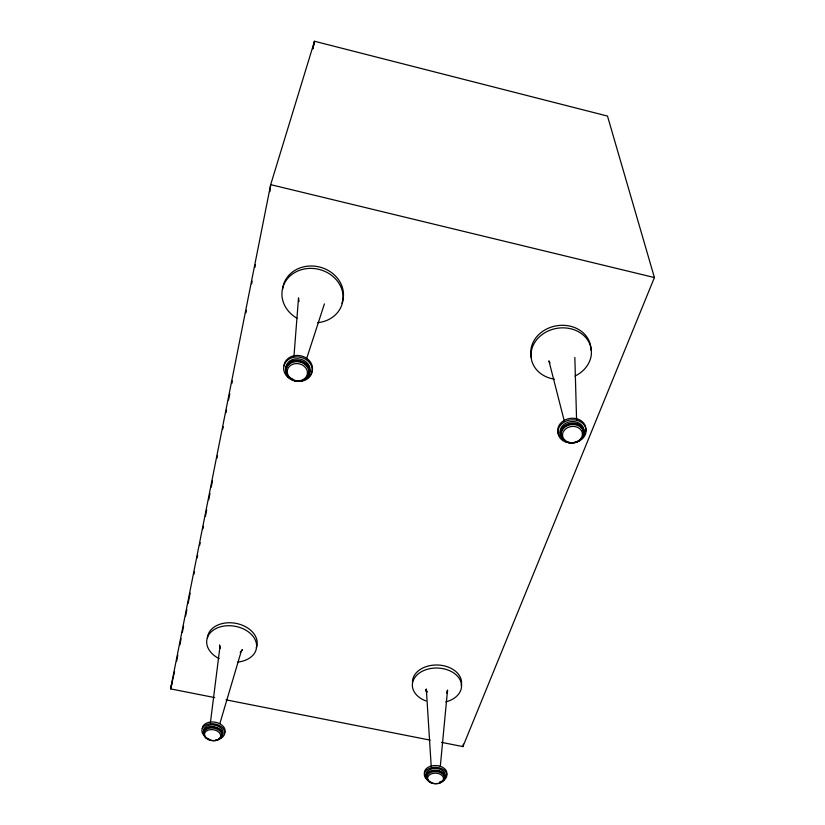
<?xml version="1.0" encoding="UTF-8"?>
<svg xmlns="http://www.w3.org/2000/svg" width="825" height="825" viewBox="0 0 825 825"><rect width="100%" height="100%" fill="white"/><g stroke="black" fill="none" stroke-linecap="round" stroke-linejoin="round"><path stroke-width="1.24" d="M293.968 356.194L298.516 297.877L299.011 301.548M440.302 766.425L447.542 690.02L446.851 693.113L447.645 691.03M269.878 191.668L270.683 184.645L314.49 41.25L607.489 116.067L654.411 277.561L462.918 746.594L441.499 742.366M210.385 722.875L219.883 647.326L219.532 644.954L220.285 648.491M462.918 746.594L463.361 744.15M176.56 661.444L177.818 655.122M179.829 645.016L181.088 638.705M182.346 632.393L183.593 626.072M185.604 615.966L186.862 609.654M188.121 603.343L190.132 593.237M193.896 574.293L194.401 571.766M197.165 557.865L197.66 555.338M199.671 545.243L200.176 542.716M202.94 528.815L203.435 526.288M205.446 516.192L206.704 509.871M208.715 499.764L209.973 493.453M211.221 487.142L212.479 480.82M216.996 458.092L217.501 455.565M222.781 429.041L223.276 426.515M226.04 412.613L226.545 410.087M228.556 399.991L229.814 393.669M231.815 383.563L232.32 381.037M245.881 312.83L246.386 310.313M251.656 283.779L252.161 281.263M254.925 267.362L255.43 264.835M312.933 48.809L314.49 41.25L312.799 48.613M174.56 671.54L170.589 688.885L214.696 697.599M171.868 683.904L170.589 688.885L270.683 184.645L654.411 277.561M219.904 723.442L241.158 651.616L242.437 649.584L240.188 652.503M306.529 358.937L324.411 303.909M226.029 699.837L430.155 740.128M427.298 691.969L425.824 689.947L426.577 692.103L426.308 688.968L431.269 767.25M550.017 362.938L548.903 360.865L564.382 421.4M574.839 357.4L576.582 419.843M562.31 437.559A12.014 9.787 -7.6 0 1 568.384 422.183A12.014 9.787 -7.6 0 1 583.997 430.949M285.832 367.599A12.231 10.323 11.9 0 1 302.713 359.906A12.231 10.323 11.9 0 1 307.065 376.582M203.858 735.023A9.828 6.631 9.2 0 1 208.684 727.011A9.828 6.631 9.2 0 1 221.368 730.744A9.828 6.631 9.2 0 1 218.532 739.344M217.377 739.726A9.828 6.631 9.2 0 1 215.48 740.056M209.478 739.324A9.828 6.631 9.2 0 1 204.435 735.91M204.239 733.27A9.817 6.621 9.2 0 1 212.788 724.928A9.817 6.621 9.2 0 1 222.719 734.198M431.258 782.296A9.601 6.404 1.9 0 1 428.02 772.561A9.601 6.404 1.9 0 1 442.87 772.623A9.601 6.404 1.9 0 1 440.23 782.337M426.36 776.408A9.591 6.404 1.9 0 1 434.063 768.508A9.591 6.404 1.9 0 1 445.17 774.706M561.186 435.363A11.333 9.219 -7.6 0 1 572.901 423.699A11.333 9.219 -7.6 0 1 582.935 435.445M565.568 440.725A11.333 9.219 -7.6 0 1 563.815 439.498M563.083 438.787A11.333 9.219 -7.6 0 1 561.485 436.281M286.492 372.271A11.529 9.725 11.9 0 1 300.434 361.36A11.529 9.725 11.9 0 1 306.25 377.664M293.164 379.438A11.529 9.725 11.9 0 1 290.122 377.633M427.866 779.666A9.034 6.033 1.9 0 1 432.898 770.849A9.034 6.033 1.9 0 1 444.593 776.5M437.621 783.492A9.044 6.033 1.9 0 1 426.793 775.954A9.044 6.033 1.9 0 1 441.55 773.18A9.044 6.033 1.9 0 1 438.817 783.276M204.012 734.064A9.25 6.239 9.2 0 1 214.985 727.444A9.25 6.239 9.2 0 1 220.079 737.973M559.618 436.095A14.107 11.498 -7.6 0 1 569.673 418.471A14.107 11.498 -7.6 0 1 585.523 431.702M284.017 365.815A14.365 12.138 11.9 0 1 303.837 356.761A14.365 12.138 11.9 0 1 308.942 376.375M424.782 774.881A11.261 7.528 1.9 0 1 436.167 765.548A11.261 7.528 1.9 0 1 446.139 775.964M428.567 780.615A11.282 7.538 1.9 0 1 428.154 769.055A11.282 7.538 1.9 0 1 445.242 771.127A11.282 7.538 1.9 0 1 439.663 781.956M207.395 638.065A25.09 17.995 9.7 0 1 236.352 623.432A25.09 17.995 9.7 0 1 256.235 647.945M219.161 658.639A25.162 18.006 9.7 0 1 214.046 629.64A25.162 18.006 9.7 0 1 253.378 636.776A25.162 18.006 9.7 0 1 237.899 662.032M412.459 682.017A24.554 17.438 1.7 0 1 439.075 665.084A24.554 17.438 1.7 0 1 461.227 685.658M425.958 700.941A24.626 17.459 1.7 0 1 418.306 673.819A24.626 17.459 1.7 0 1 457.102 675.747A24.626 17.459 1.7 0 1 445.758 701.92M554.369 379.16A30.319 25.73 -9.3 0 1 534.982 342.076A30.319 25.73 -9.3 0 1 583.058 334.878A30.319 25.73 -9.3 0 1 574.963 376.076M297.082 318.295A30.793 27.029 13.4 0 1 291.586 274.673A30.793 27.029 13.4 0 1 339.89 284.914A30.793 27.029 13.4 0 1 317.759 322.678M202.249 728.516A11.529 7.796 9.2 0 1 215.459 722.267A11.529 7.796 9.2 0 1 224.73 732.889M205.25 736.498A11.55 7.796 9.2 0 1 206.064 724.907A11.55 7.796 9.2 0 1 222.925 728.176A11.55 7.796 9.2 0 1 218.512 739.066M531.486 358.102A30.216 25.678 -9.4 0 1 557.731 325.607A30.216 25.678 -9.4 0 1 590.947 350.12M282.604 289.348A30.68 26.967 13.5 0 1 319.079 266.898A30.68 26.967 13.5 0 1 341.942 303.198M566.115 441.684A12.045 9.797 -7.6 0 0 584.244 432.527A12.045 9.797 -7.6 0 0 566.352 424.648A12.045 9.797 -7.6 0 0 566.115 441.684M288.678 377.19A12.251 10.333 11.9 0 0 309.272 374.478A12.251 10.333 11.9 0 0 294.999 360.37A12.251 10.333 11.9 0 0 288.678 377.19M567.383 441.798A9.993 8.126 -7.5 0 0 582.419 434.198A9.993 8.126 -7.5 0 0 567.569 427.68A9.993 8.126 -7.5 0 0 567.383 441.798M566.589 442.004A11.344 9.23 -7.6 0 0 583.657 433.383A11.344 9.23 -7.6 0 0 566.806 425.968A11.344 9.23 -7.6 0 0 566.589 442.004M289.915 377.603A10.168 8.57 11.8 0 0 306.993 375.344A10.168 8.57 11.8 0 0 295.144 363.66A10.168 8.57 11.8 0 0 289.915 377.603M289.039 377.603A11.55 9.735 11.9 0 0 308.437 375.045A11.55 9.735 11.9 0 0 294.989 361.762A11.55 9.735 11.9 0 0 289.039 377.603M429.361 781.688A7.961 5.311 1.9 0 0 442.984 780.491A7.961 5.311 1.9 0 0 434.29 773.19A7.961 5.311 1.9 0 0 429.361 781.688M206.848 738.561A8.157 5.486 9.2 0 0 220.399 737.282A8.157 5.486 9.2 0 0 210.499 729.63A8.157 5.486 9.2 0 0 206.848 738.561M206.24 738.169A9.261 6.239 9.2 0 0 221.636 736.725A9.261 6.239 9.2 0 0 210.396 728.032A9.261 6.239 9.2 0 0 206.24 738.169M564.826 441.602A14.138 11.519 -7.6 0 0 586.111 430.867A14.138 11.519 -7.6 0 0 565.115 421.596A14.138 11.519 -7.6 0 0 564.826 441.602M287.399 376.798A14.386 12.148 11.9 0 0 311.582 373.632A14.386 12.148 11.9 0 0 294.845 357.05A14.386 12.148 11.9 0 0 287.399 376.798"/></g></svg>
